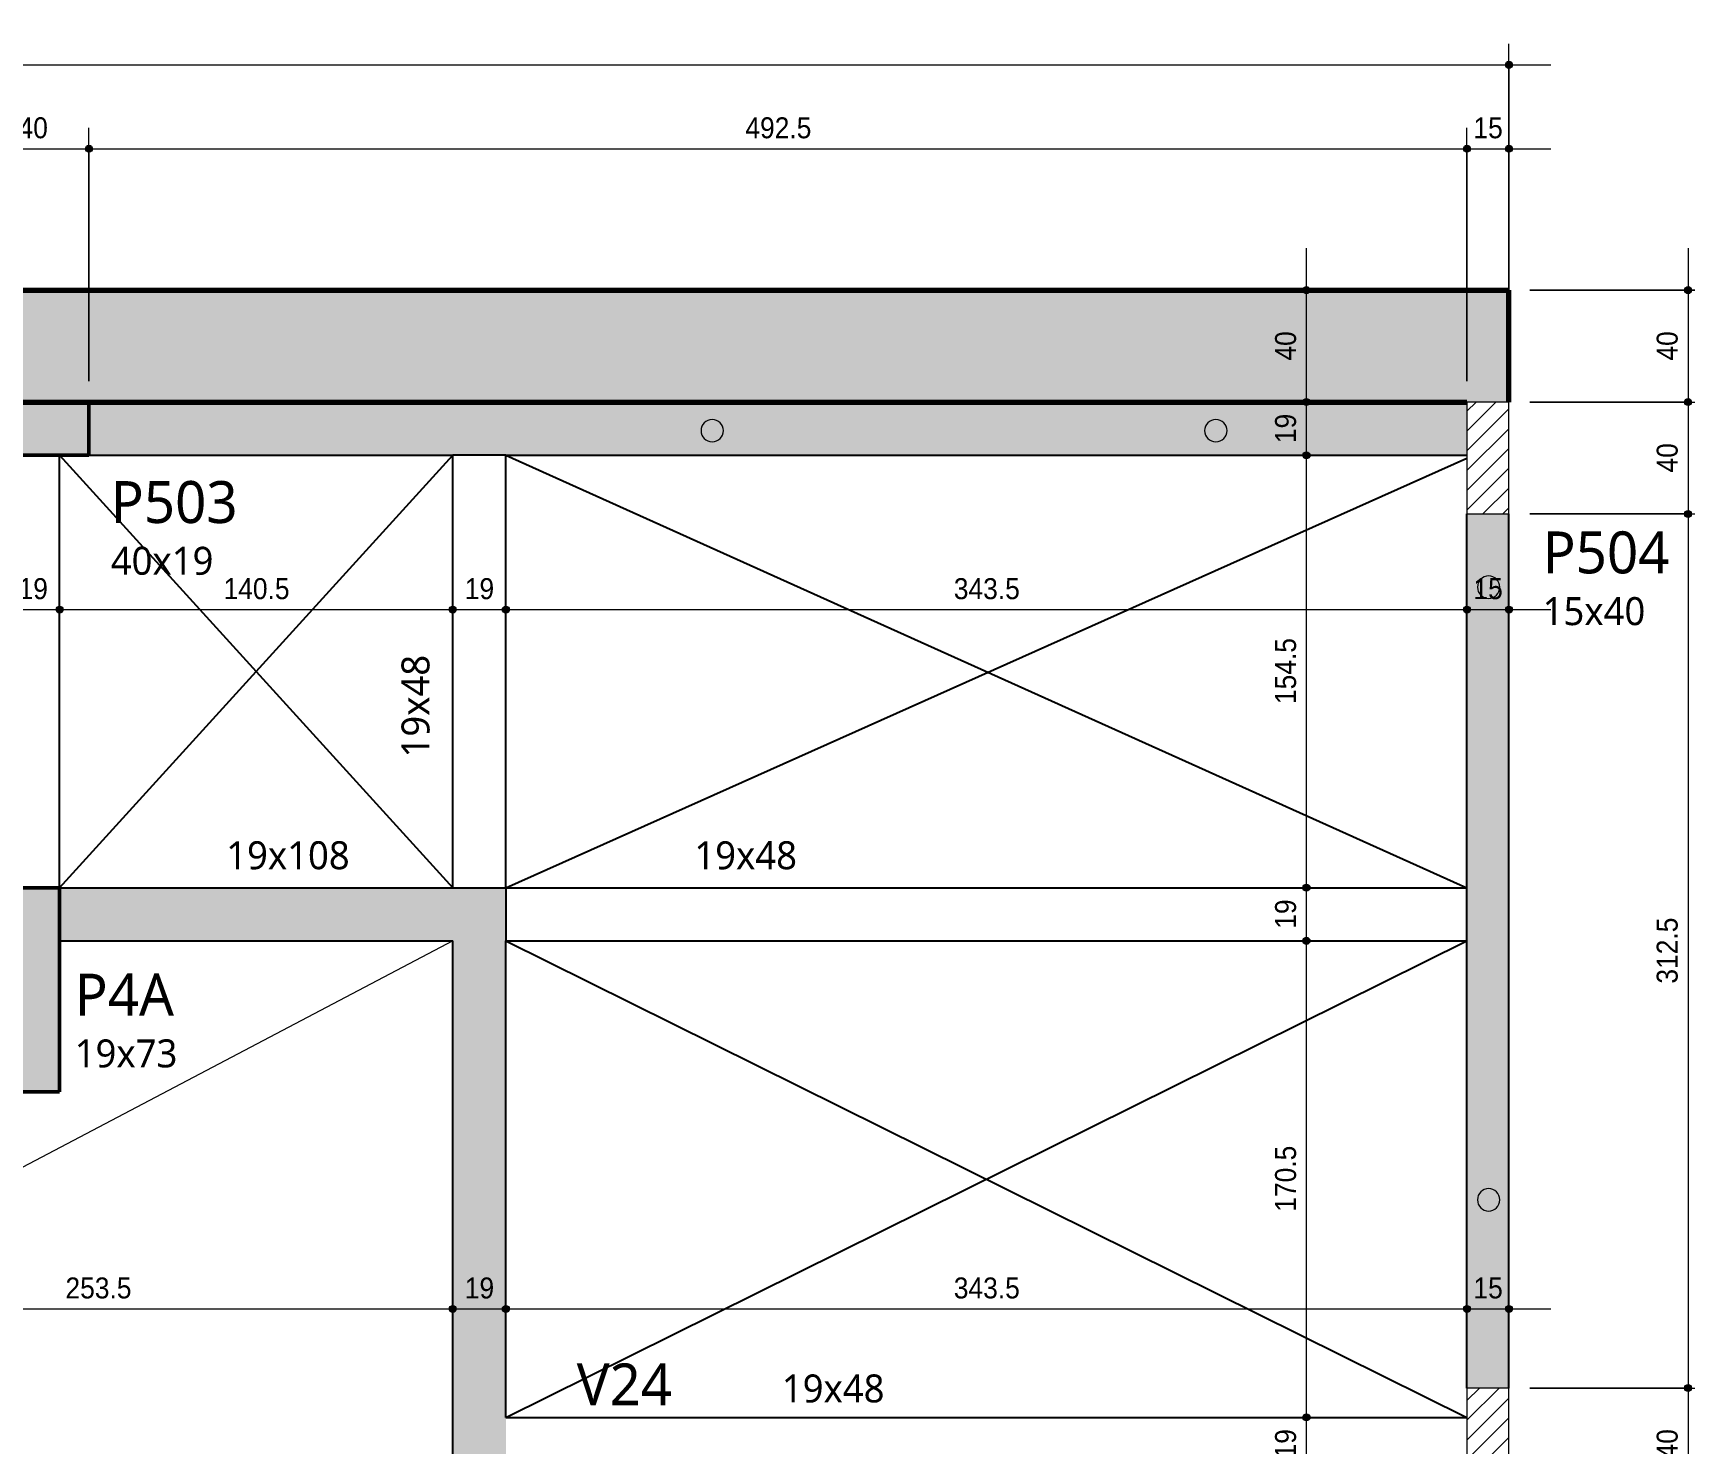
# Model space of a CAD drawing. Header units: centimetres. Extents: x -1706 to 33186, y -3196 to 88081.
# Drawn here: x 14387 to 14978, y 335 to 839 of the extents above; entities that cross this region are included whole.
import ezdxf

# ---------------------------------------------------------------- set-up
doc = ezdxf.new("R2010")
doc.units = ezdxf.units.CM
doc.linetypes.add('Traço', pattern=[0.635, 0.3175, -0.3175])
for name, color, linetype, lineweight in [('A-ANNO-DIMS', 7, 'Continuous', 9), ('A-ANNO-DIMS-50', 7, 'Continuous', 9), ('A-DETL-GENF', 7, 'Continuous', 18), ('A-DETL-THIN', 7, 'Continuous', 25), ('S-BEAM', 7, 'Continuous', 9), ('S-BEAM-HDLN', 7, 'Traço', 25), ('S-BEAM-IDEN', 7, 'Continuous', 9), ('S-COLS', 7, 'Continuous', 9), ('S-COLS-IDEN', 7, 'Continuous', 9)]:
    doc.layers.add(name, color=color, linetype=linetype, lineweight=lineweight)
doc.layers.add('A-DETL', color=7, linetype='Continuous', lineweight=18, true_color=0x00a600)
doc.styles.add('Arial', font='arial.ttf', dxfattribs={"width": 0.9, "height": 7.5})
doc.styles.add('Gadugi_1', font='gadugi.ttf', dxfattribs={"height": 15})
doc.styles.add('Gadugi_2', font='gadugi.ttf', dxfattribs={"height": 10})
doc.dimstyles.new('PED_1_5mm_ESQ_1', dxfattribs={"dimscale": 30.48, "dimtxt": 7.651945, "dimasz": 0.328084, "dimexe": 0.246063, "dimexo": 0.246063, "dimgap": 0.049213, "dimtad": 1, "dimdec": 1, "dimrnd": 0.5, "dimdsep": 46, "dimtxsty": 'Arial', "dimblk1": 'DOTSMALL', "dimblk2": 'DOTSMALL', "dimsah": 1, "dimcen": 0.09, "dimdle": 0.492126, "dimazin": 0, "dimtfac": 1, "dimtdec": 4, "dimtix": 1, "dimtmove": 0, "dimatfit": 3, "dimfxl": 1, "dimtvp": 1, "dimtolj": 1, "dimtzin": 0, "dimarcsym": 2})
doc.dimstyles.new('PED_1_5mm_ESQ_2', dxfattribs={"dimscale": 30.48, "dimtxt": 7.651945, "dimasz": 0.328084, "dimexe": 0.246063, "dimexo": 0.246063, "dimgap": 0.049213, "dimtad": 1, "dimdec": 1, "dimrnd": 0.5, "dimdsep": 46, "dimtxsty": 'Arial', "dimblk1": 'DOTSMALL', "dimblk2": 'DOTSMALL', "dimsah": 1, "dimcen": 0.09, "dimdle": 0.492126, "dimazin": 0, "dimtfac": 1, "dimtdec": 4, "dimtix": 1, "dimtmove": 0, "dimatfit": 3, "dimfxl": 1, "dimtvp": 1, "dimtolj": 1, "dimtzin": 0, "dimarcsym": 2})

# ---------------------------------------------------------------- blocks, each defined once
blk = doc.blocks.new('TQS - Pilar retangular - 19_0 x 73_0-2686915-PL I 001 - FORMA DO RESERVATÓRIO')
at = {"layer": 'S-COLS', "lineweight": 25, "true_color": 0x808080}
blk.add_hatch(color=8, dxfattribs=at).paths.add_polyline_path([(9.5, 36.5), (-9.5, 36.5), (-9.5, -36.5), (9.5, -36.5), (9.5, -17.5)], flags=0)
at = {"layer": 'S-COLS', "lineweight": 50}
for p, q in [((-9.5, 36.5), (9.5, 36.5)), ((-9.5, -36.5), (-9.5, 36.5)), ((9.5, 36.5), (9.5, -36.5)), ((9.5, -36.5), (-9.5, -36.5))]:
    blk.add_line(p, q, dxfattribs=at)
blk = doc.blocks.new('DIMBLOCK205-PL I 001 - FORMA DO RESERVATÓRIO')
at = {"layer": 'A-ANNO-DIMS-50'}
h = blk.add_hatch(color=256, dxfattribs=at)
edge = h.paths.add_edge_path(flags=0)
edge.add_arc((14283.68, 382.99), 1.25, 0, 360)
h = blk.add_hatch(color=256, dxfattribs=at)
edge = h.paths.add_edge_path(flags=0)
edge.add_arc((14537.18, 382.99), 1.25, 0, 360)
for p, q in [((14283.68, 507.05), (14283.68, 375.49)), ((14283.68, 382.99), (14283.68, 507.05)), ((14537.18, 377.26), (14537.18, 390.49)), ((14283.68, 382.99), (14537.18, 382.99)), ((14537.18, 382.99), (14537.18, 377.26))]:
    blk.add_line(p, q, dxfattribs=at)
for centre in [(14283.68, 382.99), (14537.18, 382.99)]:
    blk.add_circle(centre, 1.25, dxfattribs=at)
at = {"layer": 'A-ANNO-DIMS-50', "color": 0, "insert": (14398.77, 394.23), "char_height": 7.5, "width": 27.9708, "attachment_point": 1, "line_spacing_factor": 0.941778, "style": 'Arial'}
blk.add_mtext('253.5', dxfattribs=at)
blk = doc.blocks.new('_DotSmall')
at = {"color": 0, "linetype": 'ByBlock', "const_width": 0.5}
blk.add_lwpolyline([(-0.0625, 0, 1), (0.0625, 0, 1)], format="xyb", close=True, dxfattribs=at)
blk = doc.blocks.new('DIMBLOCK206-PL I 001 - FORMA DO RESERVATÓRIO')
at = {"layer": 'A-ANNO-DIMS-50'}
h = blk.add_hatch(color=256, dxfattribs=at)
edge = h.paths.add_edge_path(flags=0)
edge.add_arc((14537.18, 382.99), 1.25, 0, 360)
h = blk.add_hatch(color=256, dxfattribs=at)
edge = h.paths.add_edge_path(flags=0)
edge.add_arc((14556.18, 382.99), 1.25, 0, 360)
for p, q in [((14537.18, 377.26), (14537.18, 390.49)), ((14556.18, 377.26), (14556.18, 390.49)), ((14537.18, 382.99), (14556.18, 382.99)), ((14537.18, 382.99), (14537.18, 377.26)), ((14556.18, 382.99), (14556.18, 377.26))]:
    blk.add_line(p, q, dxfattribs=at)
for centre in [(14537.18, 382.99), (14556.18, 382.99)]:
    blk.add_circle(centre, 1.25, dxfattribs=at)
at = {"layer": 'A-ANNO-DIMS-50', "color": 0, "insert": (14541.5, 394.23), "char_height": 7.5, "width": 12.4315, "attachment_point": 1, "line_spacing_factor": 0.941778, "style": 'Arial'}
blk.add_mtext('19', dxfattribs=at)
blk = doc.blocks.new('DIMBLOCK207-PL I 001 - FORMA DO RESERVATÓRIO')
at = {"layer": 'A-ANNO-DIMS-50'}
h = blk.add_hatch(color=256, dxfattribs=at)
edge = h.paths.add_edge_path(flags=0)
edge.add_arc((14556.18, 382.99), 1.25, 0, 360)
h = blk.add_hatch(color=256, dxfattribs=at)
edge = h.paths.add_edge_path(flags=0)
edge.add_arc((14899.68, 382.99), 1.25, 0, 360)
for p, q in [((14556.18, 377.26), (14556.18, 390.49)), ((14899.68, 377.26), (14899.68, 390.49)), ((14556.18, 382.99), (14899.68, 382.99)), ((14556.18, 382.99), (14556.18, 377.26)), ((14899.68, 382.99), (14899.68, 377.26))]:
    blk.add_line(p, q, dxfattribs=at)
for centre in [(14556.18, 382.99), (14899.68, 382.99)]:
    blk.add_circle(centre, 1.25, dxfattribs=at)
at = {"layer": 'A-ANNO-DIMS-50', "color": 0, "insert": (14716.27, 394.23), "char_height": 7.5, "width": 27.9708, "attachment_point": 1, "line_spacing_factor": 0.941778, "style": 'Arial'}
blk.add_mtext('343.5', dxfattribs=at)
blk = doc.blocks.new('DIMBLOCK208-PL I 001 - FORMA DO RESERVATÓRIO')
at = {"layer": 'A-ANNO-DIMS-50'}
h = blk.add_hatch(color=256, dxfattribs=at)
edge = h.paths.add_edge_path(flags=0)
edge.add_arc((14899.68, 382.99), 1.25, 0, 360)
h = blk.add_hatch(color=256, dxfattribs=at)
edge = h.paths.add_edge_path(flags=0)
edge.add_arc((14914.68, 382.99), 1.25, 0, 360)
for p, q in [((14899.68, 377.26), (14899.68, 390.49)), ((14914.68, 377.26), (14914.68, 390.49)), ((14899.68, 382.99), (14929.68, 382.99)), ((14899.68, 382.99), (14899.68, 377.26)), ((14914.68, 382.99), (14914.68, 377.26))]:
    blk.add_line(p, q, dxfattribs=at)
for centre in [(14899.68, 382.99), (14914.68, 382.99)]:
    blk.add_circle(centre, 1.25, dxfattribs=at)
at = {"layer": 'A-ANNO-DIMS-50', "color": 0, "insert": (14902, 394.23), "char_height": 7.5, "width": 12.4315, "attachment_point": 1, "line_spacing_factor": 0.941778, "style": 'Arial'}
blk.add_mtext('15', dxfattribs=at)
blk = doc.blocks.new('DIMBLOCK214-PL I 001 - FORMA DO RESERVATÓRIO')
at = {"layer": 'A-ANNO-DIMS-50'}
h = blk.add_hatch(color=256, dxfattribs=at)
edge = h.paths.add_edge_path(flags=0)
edge.add_arc((14377.68, 632.94), 1.25, 0, 360)
h = blk.add_hatch(color=256, dxfattribs=at)
edge = h.paths.add_edge_path(flags=0)
edge.add_arc((14396.68, 632.94), 1.25, 0, 360)
for p, q in [((14377.68, 627.21), (14377.68, 640.44)), ((14396.68, 627.21), (14396.68, 640.44)), ((14377.68, 632.94), (14396.68, 632.94)), ((14377.68, 632.94), (14377.68, 627.21)), ((14396.68, 632.94), (14396.68, 627.21))]:
    blk.add_line(p, q, dxfattribs=at)
for centre in [(14377.68, 632.94), (14396.68, 632.94)]:
    blk.add_circle(centre, 1.25, dxfattribs=at)
at = {"layer": 'A-ANNO-DIMS-50', "color": 0, "insert": (14382, 644.18), "char_height": 7.5, "width": 12.4315, "attachment_point": 1, "line_spacing_factor": 0.941778, "style": 'Arial'}
blk.add_mtext('19', dxfattribs=at)
blk = doc.blocks.new('DIMBLOCK215-PL I 001 - FORMA DO RESERVATÓRIO')
at = {"layer": 'A-ANNO-DIMS-50'}
h = blk.add_hatch(color=256, dxfattribs=at)
edge = h.paths.add_edge_path(flags=0)
edge.add_arc((14396.68, 632.94), 1.25, 0, 360)
h = blk.add_hatch(color=256, dxfattribs=at)
edge = h.paths.add_edge_path(flags=0)
edge.add_arc((14537.18, 632.94), 1.25, 0, 360)
for p, q in [((14396.68, 627.21), (14396.68, 640.44)), ((14537.18, 627.21), (14537.18, 640.44)), ((14396.68, 632.94), (14537.18, 632.94)), ((14396.68, 632.94), (14396.68, 627.21)), ((14537.18, 632.94), (14537.18, 627.21))]:
    blk.add_line(p, q, dxfattribs=at)
for centre in [(14396.68, 632.94), (14537.18, 632.94)]:
    blk.add_circle(centre, 1.25, dxfattribs=at)
at = {"layer": 'A-ANNO-DIMS-50', "color": 0, "insert": (14455.27, 644.18), "char_height": 7.5, "width": 27.9708, "attachment_point": 1, "line_spacing_factor": 0.941778, "style": 'Arial'}
blk.add_mtext('140.5', dxfattribs=at)
blk = doc.blocks.new('DIMBLOCK216-PL I 001 - FORMA DO RESERVATÓRIO')
at = {"layer": 'A-ANNO-DIMS-50'}
h = blk.add_hatch(color=256, dxfattribs=at)
edge = h.paths.add_edge_path(flags=0)
edge.add_arc((14537.18, 632.94), 1.25, 0, 360)
h = blk.add_hatch(color=256, dxfattribs=at)
edge = h.paths.add_edge_path(flags=0)
edge.add_arc((14556.18, 632.94), 1.25, 0, 360)
for p, q in [((14537.18, 627.21), (14537.18, 640.44)), ((14556.18, 627.21), (14556.18, 640.44)), ((14537.18, 632.94), (14556.18, 632.94)), ((14537.18, 632.94), (14537.18, 627.21)), ((14556.18, 632.94), (14556.18, 627.21))]:
    blk.add_line(p, q, dxfattribs=at)
for centre in [(14537.18, 632.94), (14556.18, 632.94)]:
    blk.add_circle(centre, 1.25, dxfattribs=at)
at = {"layer": 'A-ANNO-DIMS-50', "color": 0, "insert": (14541.5, 644.18), "char_height": 7.5, "width": 12.4315, "attachment_point": 1, "line_spacing_factor": 0.941778, "style": 'Arial'}
blk.add_mtext('19', dxfattribs=at)
blk = doc.blocks.new('DIMBLOCK217-PL I 001 - FORMA DO RESERVATÓRIO')
at = {"layer": 'A-ANNO-DIMS-50'}
h = blk.add_hatch(color=256, dxfattribs=at)
edge = h.paths.add_edge_path(flags=0)
edge.add_arc((14556.18, 632.94), 1.25, 0, 360)
h = blk.add_hatch(color=256, dxfattribs=at)
edge = h.paths.add_edge_path(flags=0)
edge.add_arc((14899.68, 632.94), 1.25, 0, 360)
for p, q in [((14556.18, 627.21), (14556.18, 640.44)), ((14899.68, 627.21), (14899.68, 640.44)), ((14556.18, 632.94), (14899.68, 632.94)), ((14556.18, 632.94), (14556.18, 627.21)), ((14899.68, 632.94), (14899.68, 627.21))]:
    blk.add_line(p, q, dxfattribs=at)
for centre in [(14556.18, 632.94), (14899.68, 632.94)]:
    blk.add_circle(centre, 1.25, dxfattribs=at)
at = {"layer": 'A-ANNO-DIMS-50', "color": 0, "insert": (14716.27, 644.18), "char_height": 7.5, "width": 27.9708, "attachment_point": 1, "line_spacing_factor": 0.941778, "style": 'Arial'}
blk.add_mtext('343.5', dxfattribs=at)
blk = doc.blocks.new('DIMBLOCK218-PL I 001 - FORMA DO RESERVATÓRIO')
at = {"layer": 'A-ANNO-DIMS-50'}
h = blk.add_hatch(color=256, dxfattribs=at)
edge = h.paths.add_edge_path(flags=0)
edge.add_arc((14899.68, 632.94), 1.25, 0, 360)
h = blk.add_hatch(color=256, dxfattribs=at)
edge = h.paths.add_edge_path(flags=0)
edge.add_arc((14914.68, 632.94), 1.25, 0, 360)
for p, q in [((14899.68, 627.21), (14899.68, 640.44)), ((14914.68, 627.21), (14914.68, 640.44)), ((14899.68, 632.94), (14929.68, 632.94)), ((14899.68, 632.94), (14899.68, 627.21)), ((14914.68, 632.94), (14914.68, 627.21))]:
    blk.add_line(p, q, dxfattribs=at)
for centre in [(14899.68, 632.94), (14914.68, 632.94)]:
    blk.add_circle(centre, 1.25, dxfattribs=at)
at = {"layer": 'A-ANNO-DIMS-50', "color": 0, "insert": (14902, 644.18), "char_height": 7.5, "width": 12.4315, "attachment_point": 1, "line_spacing_factor": 0.941778, "style": 'Arial'}
blk.add_mtext('15', dxfattribs=at)
blk = doc.blocks.new('DIMBLOCK228-PL I 001 - FORMA DO RESERVATÓRIO')
at = {"layer": 'A-ANNO-DIMS-50'}
h = blk.add_hatch(color=256, dxfattribs=at)
edge = h.paths.add_edge_path(flags=0)
edge.add_arc((14842.32, 344.22), 1.25, 0, 360)
h = blk.add_hatch(color=256, dxfattribs=at)
edge = h.paths.add_edge_path(flags=0)
edge.add_arc((14842.32, 325.22), 1.25, 0, 360)
for p, q in [((14848.06, 344.22), (14834.82, 344.22)), ((14842.32, 325.22), (14842.32, 344.22)), ((14842.32, 344.22), (14848.06, 344.22)), ((14848.06, 325.22), (14834.82, 325.22)), ((14842.32, 325.22), (14848.06, 325.22))]:
    blk.add_line(p, q, dxfattribs=at)
for centre in [(14842.32, 344.22), (14842.32, 325.22)]:
    blk.add_circle(centre, 1.25, dxfattribs=at)
at = {"layer": 'A-ANNO-DIMS-50', "color": 0, "insert": (14831.09, 329.54), "char_height": 7.5, "width": 12.4315, "attachment_point": 1, "rotation": 90, "line_spacing_factor": 0.941778, "style": 'Arial'}
blk.add_mtext('19', dxfattribs=at)
blk = doc.blocks.new('DIMBLOCK229-PL I 001 - FORMA DO RESERVATÓRIO')
at = {"layer": 'A-ANNO-DIMS-50'}
h = blk.add_hatch(color=256, dxfattribs=at)
edge = h.paths.add_edge_path(flags=0)
edge.add_arc((14842.32, 514.55), 1.25, 0, 360)
h = blk.add_hatch(color=256, dxfattribs=at)
edge = h.paths.add_edge_path(flags=0)
edge.add_arc((14842.32, 344.22), 1.25, 0, 360)
for p, q in [((14848.06, 514.55), (14834.82, 514.55)), ((14842.32, 344.22), (14842.32, 514.55)), ((14842.32, 514.55), (14848.06, 514.55)), ((14848.06, 344.22), (14834.82, 344.22)), ((14842.32, 344.22), (14848.06, 344.22))]:
    blk.add_line(p, q, dxfattribs=at)
for centre in [(14842.32, 514.55), (14842.32, 344.22)]:
    blk.add_circle(centre, 1.25, dxfattribs=at)
at = {"layer": 'A-ANNO-DIMS-50', "color": 0, "insert": (14831.09, 417.73), "char_height": 7.5, "width": 27.9708, "attachment_point": 1, "rotation": 90, "line_spacing_factor": 0.941778, "style": 'Arial'}
blk.add_mtext('170.5', dxfattribs=at)
blk = doc.blocks.new('DIMBLOCK230-PL I 001 - FORMA DO RESERVATÓRIO')
at = {"layer": 'A-ANNO-DIMS-50'}
h = blk.add_hatch(color=256, dxfattribs=at)
edge = h.paths.add_edge_path(flags=0)
edge.add_arc((14842.32, 533.55), 1.25, 0, 360)
h = blk.add_hatch(color=256, dxfattribs=at)
edge = h.paths.add_edge_path(flags=0)
edge.add_arc((14842.32, 514.55), 1.25, 0, 360)
for p, q in [((14848.06, 533.55), (14834.82, 533.55)), ((14842.32, 514.55), (14842.32, 533.55)), ((14842.32, 533.55), (14848.06, 533.55)), ((14848.06, 514.55), (14834.82, 514.55)), ((14842.32, 514.55), (14848.06, 514.55))]:
    blk.add_line(p, q, dxfattribs=at)
for centre in [(14842.32, 533.55), (14842.32, 514.55)]:
    blk.add_circle(centre, 1.25, dxfattribs=at)
at = {"layer": 'A-ANNO-DIMS-50', "color": 0, "insert": (14831.09, 518.87), "char_height": 7.5, "width": 12.4315, "attachment_point": 1, "rotation": 90, "line_spacing_factor": 0.941778, "style": 'Arial'}
blk.add_mtext('19', dxfattribs=at)
blk = doc.blocks.new('DIMBLOCK231-PL I 001 - FORMA DO RESERVATÓRIO')
at = {"layer": 'A-ANNO-DIMS-50'}
h = blk.add_hatch(color=256, dxfattribs=at)
edge = h.paths.add_edge_path(flags=0)
edge.add_arc((14842.32, 688.12), 1.25, 0, 360)
h = blk.add_hatch(color=256, dxfattribs=at)
edge = h.paths.add_edge_path(flags=0)
edge.add_arc((14842.32, 533.55), 1.25, 0, 360)
for p, q in [((14848.06, 688.12), (14834.82, 688.12)), ((14842.32, 533.55), (14842.32, 688.12)), ((14842.32, 688.12), (14848.06, 688.12)), ((14848.06, 533.55), (14834.82, 533.55)), ((14842.32, 533.55), (14848.06, 533.55))]:
    blk.add_line(p, q, dxfattribs=at)
for centre in [(14842.32, 688.12), (14842.32, 533.55)]:
    blk.add_circle(centre, 1.25, dxfattribs=at)
at = {"layer": 'A-ANNO-DIMS-50', "color": 0, "insert": (14831.09, 599.18), "char_height": 7.5, "width": 27.9708, "attachment_point": 1, "rotation": 90, "line_spacing_factor": 0.941778, "style": 'Arial'}
blk.add_mtext('154.5', dxfattribs=at)
blk = doc.blocks.new('DIMBLOCK232-PL I 001 - FORMA DO RESERVATÓRIO')
at = {"layer": 'A-ANNO-DIMS-50'}
h = blk.add_hatch(color=256, dxfattribs=at)
edge = h.paths.add_edge_path(flags=0)
edge.add_arc((14842.32, 707.12), 1.25, 0, 360)
h = blk.add_hatch(color=256, dxfattribs=at)
edge = h.paths.add_edge_path(flags=0)
edge.add_arc((14842.32, 688.12), 1.25, 0, 360)
for p, q in [((14848.06, 707.12), (14834.82, 707.12)), ((14842.32, 688.12), (14842.32, 707.12)), ((14842.32, 707.12), (14848.06, 707.12)), ((14848.06, 688.12), (14834.82, 688.12)), ((14842.32, 688.12), (14848.06, 688.12))]:
    blk.add_line(p, q, dxfattribs=at)
for centre in [(14842.32, 707.12), (14842.32, 688.12)]:
    blk.add_circle(centre, 1.25, dxfattribs=at)
at = {"layer": 'A-ANNO-DIMS-50', "color": 0, "insert": (14831.09, 692.44), "char_height": 7.5, "width": 12.4315, "attachment_point": 1, "rotation": 90, "line_spacing_factor": 0.941778, "style": 'Arial'}
blk.add_mtext('19', dxfattribs=at)
blk = doc.blocks.new('DIMBLOCK233-PL I 001 - FORMA DO RESERVATÓRIO')
at = {"layer": 'A-ANNO-DIMS-50'}
h = blk.add_hatch(color=256, dxfattribs=at)
edge = h.paths.add_edge_path(flags=0)
edge.add_arc((14842.32, 747.12), 1.25, 0, 360)
h = blk.add_hatch(color=256, dxfattribs=at)
edge = h.paths.add_edge_path(flags=0)
edge.add_arc((14842.32, 707.12), 1.25, 0, 360)
for p, q in [((14842.32, 707.12), (14842.32, 762.12)), ((14848.06, 747.12), (14834.82, 747.12)), ((14842.32, 747.12), (14848.06, 747.12)), ((14848.06, 707.12), (14834.82, 707.12)), ((14842.32, 707.12), (14848.06, 707.12))]:
    blk.add_line(p, q, dxfattribs=at)
for centre in [(14842.32, 747.12), (14842.32, 707.12)]:
    blk.add_circle(centre, 1.25, dxfattribs=at)
at = {"layer": 'A-ANNO-DIMS-50', "color": 0, "insert": (14831.09, 721.94), "char_height": 7.5, "width": 12.4315, "attachment_point": 1, "rotation": 90, "line_spacing_factor": 0.941778, "style": 'Arial'}
blk.add_mtext('40', dxfattribs=at)
blk = doc.blocks.new('DIMBLOCK284-PL I 001 - FORMA DO RESERVATÓRIO')
at = {"layer": 'A-ANNO-DIMS-50'}
h = blk.add_hatch(color=256, dxfattribs=at)
edge = h.paths.add_edge_path(flags=0)
edge.add_arc((14978.72, 747.12), 1.25, 0, 360)
h = blk.add_hatch(color=256, dxfattribs=at)
edge = h.paths.add_edge_path(flags=0)
edge.add_arc((14978.72, 707.12), 1.25, 0, 360)
for p, q in [((14978.72, 762.12), (14978.72, 707.12)), ((14922.18, 747.12), (14986.22, 747.12)), ((14978.72, 747.12), (14922.18, 747.12)), ((14922.18, 707.12), (14986.22, 707.12)), ((14978.72, 707.12), (14922.18, 707.12))]:
    blk.add_line(p, q, dxfattribs=at)
for centre in [(14978.72, 747.12), (14978.72, 707.12)]:
    blk.add_circle(centre, 1.25, dxfattribs=at)
at = {"layer": 'A-ANNO-DIMS-50', "color": 0, "insert": (14967.49, 721.94), "char_height": 7.5, "width": 12.4315, "attachment_point": 1, "rotation": 90, "line_spacing_factor": 0.941778, "style": 'Arial'}
blk.add_mtext('40', dxfattribs=at)
blk = doc.blocks.new('DIMBLOCK285-PL I 001 - FORMA DO RESERVATÓRIO')
at = {"layer": 'A-ANNO-DIMS-50'}
h = blk.add_hatch(color=256, dxfattribs=at)
edge = h.paths.add_edge_path(flags=0)
edge.add_arc((14978.72, 707.12), 1.25, 0, 360)
h = blk.add_hatch(color=256, dxfattribs=at)
edge = h.paths.add_edge_path(flags=0)
edge.add_arc((14978.72, 667.12), 1.25, 0, 360)
for p, q in [((14922.18, 707.12), (14986.22, 707.12)), ((14978.72, 707.12), (14922.18, 707.12)), ((14978.72, 707.12), (14978.72, 667.12)), ((14922.18, 667.12), (14986.22, 667.12)), ((14978.72, 667.12), (14922.18, 667.12))]:
    blk.add_line(p, q, dxfattribs=at)
for centre in [(14978.72, 707.12), (14978.72, 667.12)]:
    blk.add_circle(centre, 1.25, dxfattribs=at)
at = {"layer": 'A-ANNO-DIMS-50', "color": 0, "insert": (14967.49, 681.94), "char_height": 7.5, "width": 12.4315, "attachment_point": 1, "rotation": 90, "line_spacing_factor": 0.941778, "style": 'Arial'}
blk.add_mtext('40', dxfattribs=at)
blk = doc.blocks.new('DIMBLOCK286-PL I 001 - FORMA DO RESERVATÓRIO')
at = {"layer": 'A-ANNO-DIMS-50'}
h = blk.add_hatch(color=256, dxfattribs=at)
edge = h.paths.add_edge_path(flags=0)
edge.add_arc((14978.72, 667.12), 1.25, 0, 360)
h = blk.add_hatch(color=256, dxfattribs=at)
edge = h.paths.add_edge_path(flags=0)
edge.add_arc((14978.72, 354.72), 1.25, 0, 360)
for p, q in [((14922.18, 667.12), (14986.22, 667.12)), ((14978.72, 667.12), (14922.18, 667.12)), ((14978.72, 667.12), (14978.72, 354.72)), ((14922.18, 354.72), (14986.22, 354.72)), ((14978.72, 354.72), (14922.18, 354.72))]:
    blk.add_line(p, q, dxfattribs=at)
for centre in [(14978.72, 667.12), (14978.72, 354.72)]:
    blk.add_circle(centre, 1.25, dxfattribs=at)
at = {"layer": 'A-ANNO-DIMS-50', "color": 0, "insert": (14967.49, 499.26), "char_height": 7.5, "width": 27.9708, "attachment_point": 1, "rotation": 90, "line_spacing_factor": 0.941778, "style": 'Arial'}
blk.add_mtext('312.5', dxfattribs=at)
blk = doc.blocks.new('DIMBLOCK287-PL I 001 - FORMA DO RESERVATÓRIO')
at = {"layer": 'A-ANNO-DIMS-50'}
h = blk.add_hatch(color=256, dxfattribs=at)
edge = h.paths.add_edge_path(flags=0)
edge.add_arc((14978.72, 354.72), 1.25, 0, 360)
h = blk.add_hatch(color=256, dxfattribs=at)
edge = h.paths.add_edge_path(flags=0)
edge.add_arc((14978.72, 314.72), 1.25, 0, 360)
for p, q in [((14922.18, 354.72), (14986.22, 354.72)), ((14978.72, 354.72), (14922.18, 354.72)), ((14978.72, 354.72), (14978.72, 314.72)), ((14922.18, 314.72), (14986.22, 314.72)), ((14978.72, 314.72), (14922.18, 314.72))]:
    blk.add_line(p, q, dxfattribs=at)
for centre in [(14978.72, 354.72), (14978.72, 314.72)]:
    blk.add_circle(centre, 1.25, dxfattribs=at)
at = {"layer": 'A-ANNO-DIMS-50', "color": 0, "insert": (14967.49, 329.54), "char_height": 7.5, "width": 12.4315, "attachment_point": 1, "rotation": 90, "line_spacing_factor": 0.941778, "style": 'Arial'}
blk.add_mtext('40', dxfattribs=at)
blk = doc.blocks.new('DIMBLOCK296-PL I 001 - FORMA DO RESERVATÓRIO')
at = {"layer": 'A-ANNO-DIMS-50'}
h = blk.add_hatch(color=256, dxfattribs=at)
edge = h.paths.add_edge_path(flags=0)
edge.add_arc((15021.91, 747.12), 1.25, 0, 360)
h = blk.add_hatch(color=256, dxfattribs=at)
edge = h.paths.add_edge_path(flags=0)
edge.add_arc((15021.91, -782.48), 1.25, 0, 360)
for p, q in [((15021.91, -797.48), (15021.91, 762.12)), ((14922.18, 747.12), (15029.41, 747.12)), ((15021.91, 747.12), (14922.18, 747.12)), ((14916.68, -782.48), (15029.41, -782.48)), ((15021.91, -782.48), (14916.68, -782.48))]:
    blk.add_line(p, q, dxfattribs=at)
for centre in [(15021.91, 747.12), (15021.91, -782.48)]:
    blk.add_circle(centre, 1.25, dxfattribs=at)
at = {"layer": 'A-ANNO-DIMS-50', "color": 0, "insert": (15010.68, -31.93), "char_height": 7.5, "width": 34.1865, "attachment_point": 1, "rotation": 90, "line_spacing_factor": 0.941778, "style": 'Arial'}
blk.add_mtext('1529.5', dxfattribs=at)
blk = doc.blocks.new('DIMBLOCK312-PL I 001 - FORMA DO RESERVATÓRIO')
at = {"layer": 'A-ANNO-DIMS-50'}
h = blk.add_hatch(color=256, dxfattribs=at)
edge = h.paths.add_edge_path(flags=0)
edge.add_arc((14367.18, 797.67), 1.25, 0, 360)
h = blk.add_hatch(color=256, dxfattribs=at)
edge = h.paths.add_edge_path(flags=0)
edge.add_arc((14407.18, 797.67), 1.25, 0, 360)
for p, q in [((14367.18, 714.62), (14367.18, 805.17)), ((14407.18, 714.62), (14407.18, 805.17)), ((14367.18, 797.67), (14407.18, 797.67)), ((14367.18, 797.67), (14367.18, 714.62)), ((14407.18, 797.67), (14407.18, 714.62))]:
    blk.add_line(p, q, dxfattribs=at)
for centre in [(14367.18, 797.67), (14407.18, 797.67)]:
    blk.add_circle(centre, 1.25, dxfattribs=at)
at = {"layer": 'A-ANNO-DIMS-50', "color": 0, "insert": (14382, 808.91), "char_height": 7.5, "width": 12.4315, "attachment_point": 1, "line_spacing_factor": 0.941778, "style": 'Arial'}
blk.add_mtext('40', dxfattribs=at)
blk = doc.blocks.new('DIMBLOCK313-PL I 001 - FORMA DO RESERVATÓRIO')
at = {"layer": 'A-ANNO-DIMS-50'}
h = blk.add_hatch(color=256, dxfattribs=at)
edge = h.paths.add_edge_path(flags=0)
edge.add_arc((14407.18, 797.67), 1.25, 0, 360)
h = blk.add_hatch(color=256, dxfattribs=at)
edge = h.paths.add_edge_path(flags=0)
edge.add_arc((14899.68, 797.67), 1.25, 0, 360)
for p, q in [((14407.18, 714.62), (14407.18, 805.17)), ((14899.68, 714.62), (14899.68, 805.17)), ((14407.18, 797.67), (14899.68, 797.67)), ((14407.18, 797.67), (14407.18, 714.62)), ((14899.68, 797.67), (14899.68, 714.62))]:
    blk.add_line(p, q, dxfattribs=at)
for centre in [(14407.18, 797.67), (14899.68, 797.67)]:
    blk.add_circle(centre, 1.25, dxfattribs=at)
at = {"layer": 'A-ANNO-DIMS-50', "color": 0, "insert": (14641.78, 808.91), "char_height": 7.5, "width": 27.9708, "attachment_point": 1, "line_spacing_factor": 0.941778, "style": 'Arial'}
blk.add_mtext('492.5', dxfattribs=at)
blk = doc.blocks.new('DIMBLOCK314-PL I 001 - FORMA DO RESERVATÓRIO')
at = {"layer": 'A-ANNO-DIMS-50'}
h = blk.add_hatch(color=256, dxfattribs=at)
edge = h.paths.add_edge_path(flags=0)
edge.add_arc((14899.68, 797.67), 1.25, 0, 360)
h = blk.add_hatch(color=256, dxfattribs=at)
edge = h.paths.add_edge_path(flags=0)
edge.add_arc((14914.68, 797.67), 1.25, 0, 360)
for p, q in [((14899.68, 714.62), (14899.68, 805.17)), ((14914.68, 714.62), (14914.68, 805.17)), ((14899.68, 797.67), (14929.68, 797.67)), ((14899.68, 797.67), (14899.68, 714.62)), ((14914.68, 797.67), (14914.68, 714.62))]:
    blk.add_line(p, q, dxfattribs=at)
for centre in [(14899.68, 797.67), (14914.68, 797.67)]:
    blk.add_circle(centre, 1.25, dxfattribs=at)
at = {"layer": 'A-ANNO-DIMS-50', "color": 0, "insert": (14902, 808.91), "char_height": 7.5, "width": 12.4315, "attachment_point": 1, "line_spacing_factor": 0.941778, "style": 'Arial'}
blk.add_mtext('15', dxfattribs=at)
blk = doc.blocks.new('DIMBLOCK315-PL I 001 - FORMA DO RESERVATÓRIO')
at = {"layer": 'A-ANNO-DIMS-50'}
h = blk.add_hatch(color=256, dxfattribs=at)
edge = h.paths.add_edge_path(flags=0)
edge.add_arc((11807.67, 827.67), 1.25, 0, 360)
h = blk.add_hatch(color=256, dxfattribs=at)
edge = h.paths.add_edge_path(flags=0)
edge.add_arc((14914.68, 827.67), 1.25, 0, 360)
for p, q in [((11807.67, 581.05), (11807.67, 835.17)), ((14914.68, 714.62), (14914.68, 835.17)), ((11792.67, 827.67), (14929.68, 827.67)), ((11807.67, 827.67), (11807.67, 581.05)), ((14914.68, 827.67), (14914.68, 714.62))]:
    blk.add_line(p, q, dxfattribs=at)
for centre in [(11807.67, 827.67), (14914.68, 827.67)]:
    blk.add_circle(centre, 1.25, dxfattribs=at)
at = {"layer": 'A-ANNO-DIMS-50', "color": 0, "insert": (13350.82, 838.91), "char_height": 7.5, "width": 24.8629, "attachment_point": 1, "line_spacing_factor": 0.941778, "style": 'Arial'}
blk.add_mtext('3107', dxfattribs=at)

msp = doc.modelspace()

# ---------------------------------------------------------------- hatches: boundary and pattern name
at = {"layer": 'A-DETL-GENF', "true_color": 0x808080}
h = msp.add_hatch(dxfattribs=at)
h.set_pattern_fill('FP_1', color=8, style=0, pattern_type=2)
h.set_pattern_definition([(45, (13566.5326, 0), (-3.535534, 3.535534), [])])
h.paths.add_polyline_path([(11822.67, -915.95), (11822.67, -876.05), (11807.67, -876.05), (11807.67, -915.95)], flags=0)
h.paths.add_polyline_path([(14909.18, -742.48), (14914.68, -742.48), (14914.68, -702.48), (14899.68, -702.48), (14899.68, -742.48)], flags=0)
h.paths.add_polyline_path([(11822.67, -563.65), (11822.67, -523.65), (11807.67, -523.65), (11807.67, -563.65)], flags=0)
h.paths.add_polyline_path([(14914.68, -390.08), (14914.68, -350.08), (14899.68, -350.08), (14899.68, -390.08)], flags=0)
h.paths.add_polyline_path([(11811.45, -211.25), (11822.67, -211.25), (11822.67, -171.25), (11807.67, -171.25), (11807.67, -211.25)], flags=0)
h.paths.add_polyline_path([(11815.31, -196.5), (11814.28, -196.37), (11813.31, -195.97), (11812.48, -195.33), (11811.85, -194.5), (11811.45, -193.54), (11811.31, -192.5), (11811.45, -191.47), (11811.85, -190.5), (11812.48, -189.67), (11813.31, -189.04), (11814.28, -188.64), (11815.31, -188.5), (11816.35, -188.64), (11817.31, -189.04), (11818.14, -189.67), (11818.78, -190.5), (11819.18, -191.47), (11819.31, -192.5), (11819.18, -193.54), (11818.78, -194.5), (11818.14, -195.33), (11817.31, -195.97), (11816.35, -196.37)], flags=0)
h.paths.add_polyline_path([(14903.96, -37.68), (14914.68, -37.68), (14914.68, 2.32), (14899.68, 2.32), (14899.68, -37.68), (14903.56, -37.68)], flags=0)
h.paths.add_polyline_path([(14907.43, -20.03), (14906.39, -19.9), (14905.43, -19.5), (14904.6, -18.86), (14903.96, -18.03), (14903.56, -17.07), (14903.43, -16.03), (14903.56, -15), (14903.96, -14.03), (14904.6, -13.21), (14905.43, -12.57), (14906.39, -12.17), (14907.43, -12.03), (14908.46, -12.17), (14909.43, -12.57), (14910.25, -13.21), (14910.89, -14.03), (14911.29, -15), (14911.43, -16.03), (14911.29, -17.07), (14910.89, -18.03), (14910.25, -18.86), (14909.43, -19.5), (14908.46, -19.9), (14908.03, -19.95)], flags=0)
h.paths.add_polyline_path([(11822.67, 141.15), (11822.67, 181.15), (11807.67, 181.15), (11807.67, 141.15)], flags=0)
h.paths.add_polyline_path([(14914.68, 314.72), (14914.68, 354.72), (14899.68, 354.72), (14899.68, 314.72)], flags=0)
h.paths.add_polyline_path([(11822.67, 493.55), (11822.67, 533.55), (11807.67, 533.55), (11807.67, 493.55)], flags=0)
h.paths.add_polyline_path([(14914.68, 667.12), (14914.68, 707.12), (14899.68, 707.12), (14899.68, 667.12)], flags=0)
at = {"layer": 'A-DETL-GENF', "true_color": 0xff00ff}
for points in [[(14629.93, 692.9), (14630.96, 693.03), (14631.93, 693.43), (14632.75, 694.07), (14633.39, 694.9), (14633.79, 695.86), (14633.93, 696.9), (14633.79, 697.93), (14633.39, 698.9), (14632.75, 699.73), (14631.93, 700.36), (14630.96, 700.76), (14629.93, 700.9), (14628.89, 700.76), (14627.93, 700.36), (14627.1, 699.73), (14626.46, 698.9), (14626.06, 697.93), (14625.93, 696.9), (14626.06, 695.86), (14626.46, 694.9), (14627.1, 694.07), (14627.93, 693.43), (14628.89, 693.03)], [(14809.93, 692.9), (14810.96, 693.03), (14811.93, 693.43), (14812.75, 694.07), (14813.39, 694.9), (14813.79, 695.86), (14813.93, 696.9), (14813.79, 697.93), (14813.39, 698.9), (14812.75, 699.73), (14811.93, 700.36), (14810.96, 700.76), (14809.93, 700.9), (14808.89, 700.76), (14807.93, 700.36), (14807.1, 699.73), (14806.46, 698.9), (14806.06, 697.93), (14805.93, 696.9), (14806.06, 695.86), (14806.46, 694.9), (14807.1, 694.07), (14807.93, 693.43), (14808.89, 693.03)], [(14907.43, 636.97), (14908.46, 637.1), (14909.43, 637.5), (14910.25, 638.14), (14910.89, 638.97), (14911.29, 639.93), (14911.43, 640.97), (14911.29, 642), (14910.89, 642.97), (14910.25, 643.79), (14909.43, 644.43), (14908.46, 644.83), (14907.43, 644.97), (14906.39, 644.83), (14905.43, 644.43), (14904.6, 643.79), (14903.96, 642.97), (14903.56, 642), (14903.43, 640.97), (14903.56, 639.93), (14903.96, 638.97), (14904.6, 638.14), (14905.43, 637.5), (14906.39, 637.1)], [(14907.43, 417.97), (14908.46, 418.1), (14909.43, 418.5), (14910.25, 419.14), (14910.89, 419.97), (14911.29, 420.93), (14911.43, 421.97), (14911.29, 423), (14910.89, 423.97), (14910.25, 424.79), (14909.43, 425.43), (14908.46, 425.83), (14907.43, 425.97), (14906.39, 425.83), (14905.43, 425.43), (14904.6, 424.79), (14903.96, 423.97), (14903.56, 423), (14903.43, 421.97), (14903.56, 420.93), (14903.96, 419.97), (14904.6, 419.14), (14905.43, 418.5), (14906.39, 418.1)]]:
    msp.add_hatch(color=6, dxfattribs=at).paths.add_polyline_path(points, flags=0)
at = {"layer": 'S-BEAM', "true_color": 0xcfa6ff}
msp.add_hatch(color=191, dxfattribs=at).paths.add_polyline_path([(14367.18, 707.12), (14914.68, 707.12), (14914.68, 747.12), (13717.18, 747.12), (13717.18, 707.12), (13943.46, 707.12)], flags=0)
h = msp.add_hatch(color=191, dxfattribs=at)
h.paths.add_polyline_path([(14407.18, 688.12), (14899.68, 688.12), (14899.68, 707.12), (14407.18, 707.12)], flags=0)
h.paths.add_polyline_path([(14809.93, 692.9), (14808.89, 693.03), (14807.93, 693.43), (14807.1, 694.07), (14806.46, 694.9), (14806.06, 695.86), (14805.93, 696.9), (14806.06, 697.93), (14806.46, 698.9), (14807.1, 699.73), (14807.93, 700.36), (14808.89, 700.76), (14809.93, 700.9), (14810.96, 700.76), (14811.93, 700.36), (14812.75, 699.73), (14813.39, 698.9), (14813.79, 697.93), (14813.93, 696.9), (14813.79, 695.86), (14813.39, 694.9), (14812.75, 694.07), (14811.93, 693.43), (14810.96, 693.03)], flags=0)
h.paths.add_polyline_path([(14629.93, 692.9), (14628.89, 693.03), (14627.93, 693.43), (14627.1, 694.07), (14626.46, 694.9), (14626.06, 695.86), (14625.93, 696.9), (14626.06, 697.93), (14626.46, 698.9), (14627.1, 699.73), (14627.93, 700.36), (14628.89, 700.76), (14629.93, 700.9), (14630.96, 700.76), (14631.93, 700.36), (14632.75, 699.73), (14633.39, 698.9), (14633.79, 697.93), (14633.93, 696.9), (14633.79, 695.86), (14633.39, 694.9), (14632.75, 694.07), (14631.93, 693.43), (14630.96, 693.03)], flags=0)
h = msp.add_hatch(color=191, dxfattribs=at)
h.paths.add_polyline_path([(14914.68, 354.72), (14914.68, 667.12), (14899.68, 667.12), (14899.68, 354.72)], flags=0)
h.paths.add_polyline_path([(14907.43, 417.97), (14906.39, 418.1), (14905.43, 418.5), (14904.6, 419.14), (14903.96, 419.97), (14903.56, 420.93), (14903.43, 421.97), (14903.56, 423), (14903.96, 423.97), (14904.6, 424.79), (14905.43, 425.43), (14906.39, 425.83), (14907.43, 425.97), (14908.46, 425.83), (14909.43, 425.43), (14910.25, 424.79), (14910.89, 423.97), (14911.29, 423), (14911.43, 421.97), (14911.29, 420.93), (14910.89, 419.97), (14910.25, 419.14), (14909.43, 418.5), (14908.46, 418.1)], flags=0)
h.paths.add_polyline_path([(14907.43, 636.97), (14906.39, 637.1), (14905.43, 637.5), (14904.6, 638.14), (14903.96, 638.97), (14903.56, 639.93), (14903.43, 640.97), (14903.56, 642), (14903.96, 642.97), (14904.6, 643.79), (14905.43, 644.43), (14906.39, 644.83), (14907.43, 644.97), (14908.46, 644.83), (14909.43, 644.43), (14910.25, 643.79), (14910.89, 642.97), (14911.29, 642), (14911.43, 640.97), (14911.29, 639.93), (14910.89, 638.97), (14910.25, 638.14), (14909.43, 637.5), (14908.46, 637.1)], flags=0)
at = {"layer": 'S-BEAM', "true_color": 0xb4bee6}
for points in [[(14396.68, 514.55), (14537.18, 514.55), (14537.18, 533.55), (14396.68, 533.55)], [(14537.18, -7.88), (14556.18, -7.88), (14556.18, 533.55), (14537.18, 533.55), (14537.18, -7.88)]]:
    msp.add_hatch(color=9, dxfattribs=at).paths.add_polyline_path(points, flags=0)
at = {"layer": 'S-COLS', "true_color": 0x808080}
msp.add_hatch(color=8, dxfattribs=at).paths.add_polyline_path([(14407.18, 688.12), (14407.18, 707.12), (14367.18, 707.12), (14367.18, 688.12), (14396.68, 688.12)], flags=0)

# ---------------------------------------------------------------- linework, layer by layer
at = {"layer": 'A-DETL', "color": 7}
for p, q in [((14914.68, 707.12), (14899.68, 707.12)), ((14899.68, 707.12), (14899.68, 667.12)), ((14914.68, 667.12), (14914.68, 707.12)), ((14899.68, 667.12), (14914.68, 667.12)), ((14914.68, 354.72), (14899.68, 354.72)), ((14899.68, 354.72), (14899.68, 314.72)), ((14914.68, 314.72), (14914.68, 354.72))]:
    msp.add_line(p, q, dxfattribs=at)
at = {"layer": 'A-DETL', "color": 7, "lineweight": 9}
msp.add_line((14537.18, 514.55), (13678.67, 62.69), dxfattribs=at)
at = {"layer": 'A-DETL', "color": 7}
for centre, start, end in [((14629.93, 696.9), 0, 180), ((14629.93, 696.9), 180, 0), ((14809.93, 696.9), 0, 180), ((14809.93, 696.9), 180, 0), ((14907.43, 640.97), 0, 180), ((14907.43, 640.97), 180, 0), ((14907.43, 421.97), 0, 180), ((14907.43, 421.97), 180, 0)]:
    msp.add_arc(centre, 4, start, end, dxfattribs=at)
at = {"layer": 'A-DETL-THIN', "color": 190, "lineweight": 70, "true_color": 0x8000ff}
msp.add_line((13717.18, 707.12), (14899.68, 707.12), dxfattribs=at)
at = {"layer": 'A-DETL-THIN'}
for p, q in [((14396.68, 533.55), (14537.18, 688.12)), ((14396.68, 688.12), (14537.18, 533.55)), ((14556.18, 688.12), (14899.68, 533.55)), ((14556.18, 533.55), (14899.68, 687.12)), ((14556.18, 514.55), (14899.68, 344.22)), ((14556.18, 344.22), (14899.68, 514.55))]:
    msp.add_line(p, q, dxfattribs=at)
at = {"layer": 'S-BEAM', "color": 190, "lineweight": 70, "true_color": 0x8000ff}
for p in [(13717.18, 747.12), (14914.68, 707.12)]:
    msp.add_line(p, (14914.68, 747.12), dxfattribs=at)
at = {"layer": 'S-BEAM', "lineweight": 25}
for p, q in [((14396.68, 533.55), (14396.68, 688.12)), ((14407.18, 688.12), (14537.18, 688.12)), ((14537.18, 533.55), (14537.18, 688.12)), ((14556.18, 688.12), (14899.68, 688.12)), ((14556.18, 533.55), (14556.18, 688.12)), ((14899.68, 533.55), (14899.68, 667.12)), ((14914.68, 354.72), (14914.68, 667.12)), ((14396.68, 533.55), (14537.18, 533.55)), ((14556.18, 533.55), (14899.68, 533.55)), ((14396.68, 514.55), (14537.18, 514.55)), ((14537.18, -7.88), (14537.18, 514.55)), ((14556.18, 344.22), (14556.18, 514.55)), ((14556.18, 514.55), (14899.68, 514.55)), ((14899.68, 354.72), (14899.68, 514.55)), ((14556.18, 344.22), (14899.68, 344.22))]:
    msp.add_line(p, q, dxfattribs=at)
at = {"layer": 'S-BEAM-HDLN', "linetype": 'Continuous'}
for p, q in [((14556.18, 688.12), (14537.18, 688.12)), ((14537.18, 533.55), (14556.18, 533.55)), ((14556.18, 533.55), (14556.18, 514.55)), ((14899.68, 514.55), (14899.68, 533.55))]:
    msp.add_line(p, q, dxfattribs=at)
at = {"layer": 'S-COLS', "lineweight": 50}
for p, q in [((14367.18, 707.12), (14407.18, 707.12)), ((14407.18, 707.12), (14407.18, 688.12)), ((14407.18, 688.12), (14367.18, 688.12))]:
    msp.add_line(p, q, dxfattribs=at)

# ---------------------------------------------------------------- block references
at = {"layer": 'S-COLS', "lineweight": 25, "rotation": 180}
msp.add_blockref('TQS - Pilar retangular - 19_0 x 73_0-2686915-PL I 001 - FORMA DO RESERVATÓRIO', (14387.18, 497.05), dxfattribs=at)

# ---------------------------------------------------------------- texts
at = {"layer": 'S-BEAM-IDEN', "insert": (14518.87, 580.08), "char_height": 10, "width": 44.8945, "attachment_point": 1, "rotation": 90, "style": 'Gadugi_2'}
msp.add_mtext('19x48', dxfattribs=at)
at = {"layer": 'S-BEAM-IDEN', "attachment_point": 1}
for s, insert, char_height, width, style in [('19x108', (14456.22, 550.14), 10, 54.1139, 'Gadugi_2'), ('19x48', (14623.54, 550.14), 10, 44.8945, 'Gadugi_2'), ('V24', (14581.51, 363.49), 15, 44.0928, 'Gadugi_1'), ('19x48', (14654.81, 359.56), 10, 44.8945, 'Gadugi_2')]:
    msp.add_mtext(s, dxfattribs=dict(at, insert=insert, char_height=char_height, width=width, style=style))
at = {"layer": 'S-COLS-IDEN', "attachment_point": 1}
for s, insert, char_height, width, style in [('P503', (14414.96, 678.88), 15, 56.519, 'Gadugi_1'), ('40x19', (14414.96, 655.39), 10, 44.8945, 'Gadugi_2'), ('P504', (14926.73, 660.88), 15, 56.519, 'Gadugi_1'), ('15x40', (14926.73, 637.39), 10, 44.8945, 'Gadugi_2'), ('P4A', (14402.07, 502.82), 15, 44.8945, 'Gadugi_1'), ('19x73', (14402.07, 479.33), 10, 44.8945, 'Gadugi_2')]:
    msp.add_mtext(s, dxfattribs=dict(at, insert=insert, char_height=char_height, width=width, style=style))

# ---------------------------------------------------------------- dimensions: what is measured, and where the dimension line sits
at = {"layer": 'A-ANNO-DIMS'}
for base, p1, p2, dimstyle, override, picture, middle in [((14914.68, 827.67), (11807.67, 573.55), (14914.68, 707.12), 'PED_1_5mm_ESQ_2', {"dimpost": '<>', "dimfxl": 3109.877487}, 'DIMBLOCK315-PL I 001 - FORMA DO RESERVATÓRIO', (13361.18, 833.01)), ((14407.18, 797.67), (14367.18, 707.12), (14407.18, 707.12), 'PED_1_5mm_ESQ_2', {"dimpost": '<>', "dimfxl": 40}, 'DIMBLOCK312-PL I 001 - FORMA DO RESERVATÓRIO', (14387.18, 803)), ((14899.68, 797.67), (14407.18, 707.12), (14899.68, 707.12), 'PED_1_5mm_ESQ_2', {"dimpost": '<>', "dimfxl": 492.5}, 'DIMBLOCK313-PL I 001 - FORMA DO RESERVATÓRIO', (14653.43, 803)), ((14914.68, 797.67), (14899.68, 707.12), (14914.68, 707.12), 'PED_1_5mm_ESQ_2', {"dimpost": '<>', "dimfxl": 15}, 'DIMBLOCK314-PL I 001 - FORMA DO RESERVATÓRIO', (14907.18, 803)), ((14396.68, 632.94), (14377.68, 634.71), (14396.68, 634.71), 'PED_1_5mm_ESQ_1', {"dimpost": '<>', "dimfxl": 19}, 'DIMBLOCK214-PL I 001 - FORMA DO RESERVATÓRIO', (14387.18, 638.27)), ((14537.18, 632.94), (14396.68, 634.71), (14537.18, 634.71), 'PED_1_5mm_ESQ_1', {"dimpost": '<>', "dimfxl": 140.497703}, 'DIMBLOCK215-PL I 001 - FORMA DO RESERVATÓRIO', (14466.93, 638.27)), ((14556.18, 632.94), (14537.18, 634.71), (14556.18, 634.71), 'PED_1_5mm_ESQ_1', {"dimpost": '<>', "dimfxl": 19}, 'DIMBLOCK216-PL I 001 - FORMA DO RESERVATÓRIO', (14546.68, 638.27)), ((14899.68, 632.94), (14556.18, 634.71), (14899.68, 634.71), 'PED_1_5mm_ESQ_1', {"dimpost": '<>', "dimfxl": 343.502297}, 'DIMBLOCK217-PL I 001 - FORMA DO RESERVATÓRIO', (14727.93, 638.28)), ((14914.68, 632.94), (14899.68, 634.71), (14914.68, 634.71), 'PED_1_5mm_ESQ_1', {"dimpost": '<>', "dimfxl": 15}, 'DIMBLOCK218-PL I 001 - FORMA DO RESERVATÓRIO', (14907.18, 638.27)), ((14537.18, 382.99), (14283.68, 514.55), (14537.18, 384.76), 'PED_1_5mm_ESQ_1', {"dimpost": '<>', "dimfxl": 284.796086}, 'DIMBLOCK205-PL I 001 - FORMA DO RESERVATÓRIO', (14410.43, 388.32)), ((14556.18, 382.99), (14537.18, 384.76), (14556.18, 384.76), 'PED_1_5mm_ESQ_1', {"dimpost": '<>', "dimfxl": 19}, 'DIMBLOCK206-PL I 001 - FORMA DO RESERVATÓRIO', (14546.68, 388.32)), ((14899.68, 382.99), (14556.18, 384.76), (14899.68, 384.76), 'PED_1_5mm_ESQ_1', {"dimpost": '<>', "dimfxl": 343.502297}, 'DIMBLOCK207-PL I 001 - FORMA DO RESERVATÓRIO', (14727.93, 388.32)), ((14914.68, 382.99), (14899.68, 384.76), (14914.68, 384.76), 'PED_1_5mm_ESQ_1', {"dimpost": '<>', "dimfxl": 15}, 'DIMBLOCK208-PL I 001 - FORMA DO RESERVATÓRIO', (14907.18, 388.32))]:
    dim = msp.add_linear_dim(base=base, p1=p1, p2=p2, dimstyle=dimstyle, override=override, dxfattribs=at)
    dim.commit()
    dim.dimension.update_dxf_attribs({"geometry": picture, "text_midpoint": middle})
for base, p1, p2, dimstyle, override, picture, middle in [((14842.32, 747.12), (14840.56, 707.12), (14840.56, 747.12), 'PED_1_5mm_ESQ_1', {"dimpost": '<>', "dimfxl": 40}, 'DIMBLOCK233-PL I 001 - FORMA DO RESERVATÓRIO', (14836.99, 727.12)), ((15021.91, 747.12), (14909.18, -782.48), (14914.68, 747.12), 'PED_1_5mm_ESQ_2', {"dimpost": '<>', "dimfxl": 1529.609905}, 'DIMBLOCK296-PL I 001 - FORMA DO RESERVATÓRIO', (15016.58, -17.68)), ((14978.72, 707.12), (14914.68, 747.12), (14914.68, 707.12), 'PED_1_5mm_ESQ_2', {"dimpost": '<>', "dimfxl": 40.000001}, 'DIMBLOCK284-PL I 001 - FORMA DO RESERVATÓRIO', (14973.4, 727.12)), ((14842.32, 707.12), (14840.56, 688.12), (14840.56, 707.12), 'PED_1_5mm_ESQ_1', {"dimpost": '<>', "dimfxl": 19.000001}, 'DIMBLOCK232-PL I 001 - FORMA DO RESERVATÓRIO', (14836.99, 697.62)), ((14978.72, 667.12), (14914.68, 707.12), (14914.68, 667.12), 'PED_1_5mm_ESQ_2', {"dimpost": '<>', "dimfxl": 40}, 'DIMBLOCK285-PL I 001 - FORMA DO RESERVATÓRIO', (14973.4, 687.12)), ((14842.32, 688.12), (14840.56, 533.55), (14840.56, 688.12), 'PED_1_5mm_ESQ_1', {"dimpost": '<>', "dimfxl": 154.568706}, 'DIMBLOCK231-PL I 001 - FORMA DO RESERVATÓRIO', (14836.99, 610.83)), ((14978.72, 354.72), (14914.68, 667.12), (14914.68, 354.72), 'PED_1_5mm_ESQ_2', {"dimpost": '<>', "dimfxl": 312.4}, 'DIMBLOCK286-PL I 001 - FORMA DO RESERVATÓRIO', (14973.39, 510.92)), ((14842.32, 533.55), (14840.56, 514.55), (14840.56, 533.55), 'PED_1_5mm_ESQ_1', {"dimpost": '<>', "dimfxl": 19}, 'DIMBLOCK230-PL I 001 - FORMA DO RESERVATÓRIO', (14836.99, 524.05)), ((14842.32, 514.55), (14840.56, 344.22), (14840.56, 514.55), 'PED_1_5mm_ESQ_1', {"dimpost": '<>', "dimfxl": 170.331294}, 'DIMBLOCK229-PL I 001 - FORMA DO RESERVATÓRIO', (14836.99, 429.38)), ((14978.72, 314.72), (14914.68, 354.72), (14914.68, 314.72), 'PED_1_5mm_ESQ_2', {"dimpost": '<>', "dimfxl": 40}, 'DIMBLOCK287-PL I 001 - FORMA DO RESERVATÓRIO', (14973.4, 334.72)), ((14842.32, 344.22), (14840.56, 325.22), (14840.56, 344.22), 'PED_1_5mm_ESQ_1', {"dimpost": '<>', "dimfxl": 19}, 'DIMBLOCK228-PL I 001 - FORMA DO RESERVATÓRIO', (14836.99, 334.72))]:
    dim = msp.add_linear_dim(base=base, p1=p1, p2=p2, angle=90, dimstyle=dimstyle, override=override, dxfattribs=at)
    dim.commit()
    dim.dimension.update_dxf_attribs({"geometry": picture, "text_midpoint": middle})

doc.saveas('drawing.dxf')
